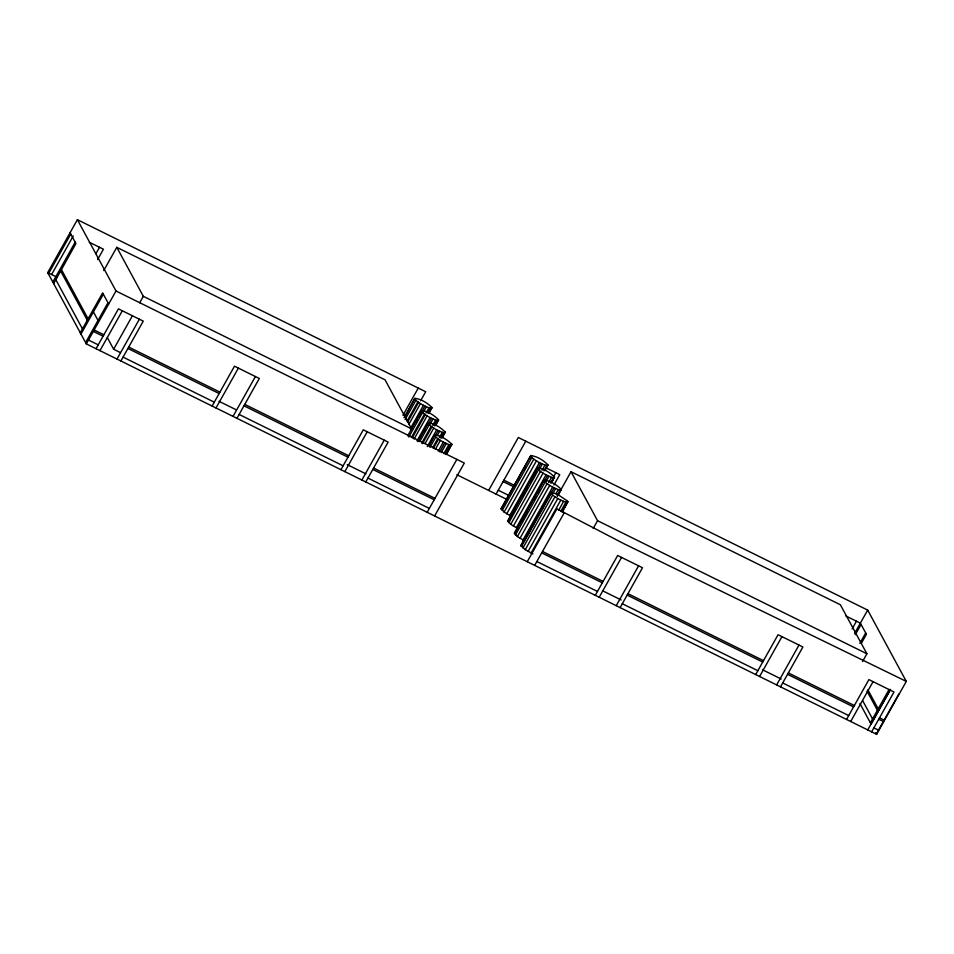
<?xml version="1.0" encoding="UTF-8"?>
<svg xmlns="http://www.w3.org/2000/svg" width="954" height="954" viewBox="0 0 954 954"><rect width="100%" height="100%" fill="white"/><g stroke="black" fill="none" stroke-linecap="round" stroke-linejoin="round"><path stroke-width="1.43" d="M53.651 283.6L75.926 243.556L70.071 232.74M488.627 490.416L518.32 437.504L867.687 610.095L906.3 681.394L876.607 734.306L86.313 343.905L47.7 272.605L77.393 219.694L425.699 391.748L420.631 400.787M48.404 273.905L70.775 234.04M51.599 274.525L73.255 235.96M52.816 282.062L75.187 242.197M95.913 253.716L99.526 247.289M97.606 259.595L103.426 249.221L89.306 242.244M103.759 270.554L116.793 247.324L385.07 379.847L411.603 428.847L143.327 296.324L116.793 247.324M80.267 332.755L102.638 292.89L108.673 304.052M80.983 334.067L103.342 294.202M85.598 342.605L107.969 302.74M86.313 343.905L116.006 290.994L77.393 219.694M96.056 348.723L118.427 308.857L143.267 321.128L120.896 360.994M99.955 350.655L122.327 310.789M120.299 352.527L113.633 349.236L132.463 315.679M139.701 302.776L143.327 296.324M116.996 359.062L139.367 319.208M212.11 406.058L234.481 366.193L259.321 378.464L236.95 418.329M216.009 407.978L238.381 368.125M233.05 416.397L255.41 376.532M340.924 469.69L363.295 429.825L388.135 442.096L365.764 481.961M344.835 471.622L367.207 431.757M361.864 480.029L384.235 440.176M402.934 415.36L418.246 388.063M403.995 417.697L414.859 398.343C421.239 398.963 427.392 403.005 431.9 407.477L429.026 413.356M404.734 417.125L414.859 398.343M405.045 419.641L415.908 400.286L414.871 399.058M406.988 421.227L417.852 401.872L415.908 400.286M407.787 421.763L418.651 402.409M408.872 424.28L420.464 403.625L417.852 401.872M410.387 428.573L423.433 405.343L428.978 407.835L431.923 408.193M410.625 429.944L421.489 410.59C427.881 411.21 434.022 415.252 438.542 419.724L435.656 425.603M407.74 435.823L421.489 410.59M415.992 422.073L417.435 419.498M418.889 416.91L424.912 406.07M408.789 437.051L422.55 412.533L421.501 411.305M423.493 411.961L426.39 406.798M411.448 437.349L424.482 414.119L422.55 412.533M426.08 412.999L428.978 407.835M412.247 437.886L425.281 414.656M428.143 412.045L430.314 408.169M428.012 413.476L430.898 408.312M414.06 439.102L427.094 415.872L424.482 414.119M429.014 412.629L431.9 407.477M417.029 440.82L430.063 417.59L435.62 420.082L438.554 420.44M417.983 440.903L428.119 422.837C434.511 423.457 440.653 427.499 445.172 431.971L442.286 437.85M417.995 441.63L428.119 422.837M423.576 432.52L425.019 429.932M428.644 423.481L431.542 418.317M419.76 441.559L429.181 424.78L428.131 423.552M430.123 424.208L433.021 419.044M421.704 443.145L431.125 426.378L429.181 424.78M432.722 425.245L435.62 420.082M422.503 443.682L431.912 426.903M434.058 425.579L436.956 420.416M434.642 425.734L437.54 420.571M425.043 443.61L433.736 428.131L431.125 426.378M435.644 424.888L438.542 419.724M427.273 446.615L436.693 429.837L442.251 432.329L445.184 432.687M428.966 445.411L434.762 435.084C441.142 435.704 447.295 439.758 451.802 444.218L446.746 453.973M428.978 446.138L434.762 435.084M435.274 435.728L438.172 430.564M430.015 447.366L435.811 437.039L434.774 435.811M437.481 435.167L439.651 431.303M432.687 447.653L437.755 438.625L435.811 437.039M433.486 448.189L438.554 439.162M439.353 437.492L442.251 432.329M440.688 437.838L443.586 432.675M441.273 437.981L444.17 432.818M435.298 449.417L440.366 440.378L437.755 438.625M442.274 437.135L445.172 431.971M438.256 451.123L443.324 442.084L448.881 444.588L451.814 444.946M439.734 451.85L444.802 442.823M441.213 452.59L446.281 443.55M443.813 453.615L448.881 444.588M445.148 453.961L450.216 444.922M445.733 454.104L450.801 445.065M446.007 454.545L451.802 444.218M427.165 512.286L456.859 459.375M434.619 515.971L464.312 463.06L116.006 290.994M496.08 494.1L525.773 441.189M511.165 516.257L504.117 512.071L501.112 508.53L530.818 455.618C537.197 456.239 543.339 460.281 547.858 464.753L544.972 470.632M501.136 509.257L530.818 455.618M518.07 480.017L519.513 477.429M523.865 469.69L525.308 467.102M530.376 458.075L531.831 455.487M502.174 510.473L531.867 457.562L530.829 456.334M504.117 512.071L533.811 459.148L531.867 457.562M506.729 513.824L536.422 460.901L533.811 459.148M509.686 515.53L539.38 462.618L544.937 465.111L547.87 465.469M551.615 482.879L554.489 477C549.981 472.54 543.828 468.486 537.448 467.865L507.755 520.777L510.748 524.318L517.795 528.516M507.766 521.504L537.448 467.865M509.496 519.37L510.939 516.782M512.381 514.206L514.79 509.806M522.756 495.615L524.199 493.027M525.654 490.451L527.097 487.876M530.496 481.937L532.892 477.549M533.393 476.773L536.518 471.097M537.961 468.509L540.858 463.346M508.804 522.732L538.497 469.821L537.46 468.593M539.439 469.237L542.337 464.085M510.748 524.318L540.441 471.407L538.497 469.821M542.039 470.274L544.937 465.111M543.959 470.763L546.857 465.6M513.359 526.071L543.053 473.16L540.441 471.407M544.961 469.917L547.858 464.753M516.317 527.789L546.01 474.865L551.567 477.37L554.501 477.727M558.245 495.138L561.131 489.247C556.611 484.787 550.458 480.744 544.078 480.112L514.385 533.036L517.378 536.565L524.438 540.763M514.397 533.751L544.078 480.112M521.921 521.289L524.318 516.901M524.819 516.126L527.216 511.738M534.228 499.347L535.683 496.772M538.08 492.371L539.523 489.796M543.875 482.056L547.489 475.605M515.434 534.979L545.128 482.068L544.09 480.84M546.082 481.496L548.967 476.332M517.378 536.565L547.071 483.654L545.128 482.068M548.669 482.521L551.567 477.37M553.678 476.571L555.836 472.707M550.589 483.01L553.487 477.847M519.99 538.318L549.683 485.407L547.071 483.654M551.591 482.164L554.489 477M522.959 540.036L552.652 487.124L558.197 489.617L561.143 489.974M553.928 485.014L559.748 474.639L546.666 468.175M532.964 553.904L525.249 549.683L520.896 545.569L551.09 492.228L557.696 494.446L567.356 500.945L567.892 501.935L562.097 512.262M551.09 492.228L520.896 545.569M521.158 546.07L550.852 493.158M526.608 536.887L530.949 529.148M532.404 526.572L533.846 523.984M541.812 509.794L543.267 507.206M550.506 494.303L554.131 487.852M521.433 546.559L551.126 493.647L550.589 492.658M552.712 493.743L555.61 488.579M522.947 547.99L552.64 495.078L551.126 493.647M556.027 493.492L558.197 489.617M525.249 549.683L554.942 496.772L552.64 495.078M557.231 495.257L560.129 490.094M557.506 495.71L561.131 489.247M557.267 496.235L571.029 471.705L840.367 604.764L866.9 653.764L862.559 661.504M528.087 551.448L557.78 498.537L554.942 496.772M531.092 553.058L560.785 500.146L565.901 502.186L567.892 501.935M527.24 561.727L556.933 508.816L624.178 543.84L906.3 681.394M558.531 510.45L563.599 501.41M560.833 511.213L565.901 502.186M563.277 509.186L567.63 501.434M562.323 511.392L567.391 502.364M534.681 565.4L564.291 512.644M593.209 528.456L597.562 520.705L571.029 471.705M595.284 595.344L617.655 555.478L642.495 567.749L620.124 607.615M599.184 597.264L621.555 557.41M616.224 605.683L638.584 565.817M755.687 674.573L778.047 634.72L802.898 646.991L780.527 686.844M759.587 676.505L781.958 636.64M776.616 684.924L798.987 645.059M852.137 628.924L856.465 621.209M854.593 633.432L867.687 610.095M855.297 634.732L861.068 624.453M859.924 643.282L865.695 632.991M861.307 643.366L866.411 634.291L860.365 623.141L845.852 615.974M846.532 719.459L868.903 679.594L894.005 691.996L871.634 731.861M850.706 721.51L873.065 681.657M870.37 722.798L889.104 689.42M867.735 729.929L890.106 690.064M890.559 689.384L871.085 724.11L859.983 703.599M876.404 733.936L898.775 694.071M501.112 508.53L502.138 508.41M597.562 520.705L866.9 653.764M503.891 480.16L515.291 485.789M503.104 481.579L513.228 486.576M498.25 490.213L508.387 495.221M47.7 272.605L56.715 277.054M456.871 474.734L507.468 499.729M94.124 329.977L103.879 334.794M128.718 347.065L219.921 392.118M244.773 404.389L348.747 455.762M373.586 468.032L434.976 498.358M542.504 551.472L603.095 581.403M627.947 593.674L763.498 660.645M788.338 672.916L854.617 705.65M879.457 717.921L884.215 719.996M93.337 331.384L103.08 336.202M127.919 348.472L219.134 393.537M243.974 405.808L347.948 457.169M372.799 469.44L434.189 499.765M541.717 552.879L602.308 582.822M627.148 595.093L762.711 662.052M787.551 674.323L853.556 706.938M878.67 719.34L883.428 721.415M219.074 401.324L236.425 409.898M347.208 464.622L365.895 473.852M602.534 590.753L621.197 599.971M762.544 669.791L781.207 679.009M88.483 340.029L98.238 344.847M123.078 357.118L214.28 402.171M239.132 414.441L343.106 465.814M367.946 478.085L429.336 508.41M536.863 561.524L597.454 591.456M622.294 603.727L757.858 670.698M782.697 682.969L848.702 715.572M873.816 727.974L878.574 730.048M557.78 498.537L560.785 500.146M536.422 460.901L539.38 462.618M543.053 473.16L546.01 474.865M420.464 403.625L423.433 405.343M549.683 485.407L552.652 487.124M427.094 415.872L430.063 417.59M433.736 428.131L436.693 429.837M440.366 440.378L443.324 442.084M867.866 689.79L878.193 708.87M867.055 691.173L877.406 710.277M862.714 700.761L872.552 718.922M875.712 732.648L876.607 734.306M92.681 310.551L98.262 320.866M107.349 337.633L113.633 349.236M61.438 269.6L88.09 318.827M60.651 271.019L87.291 320.234M55.821 279.701L82.449 328.88"/></g></svg>
